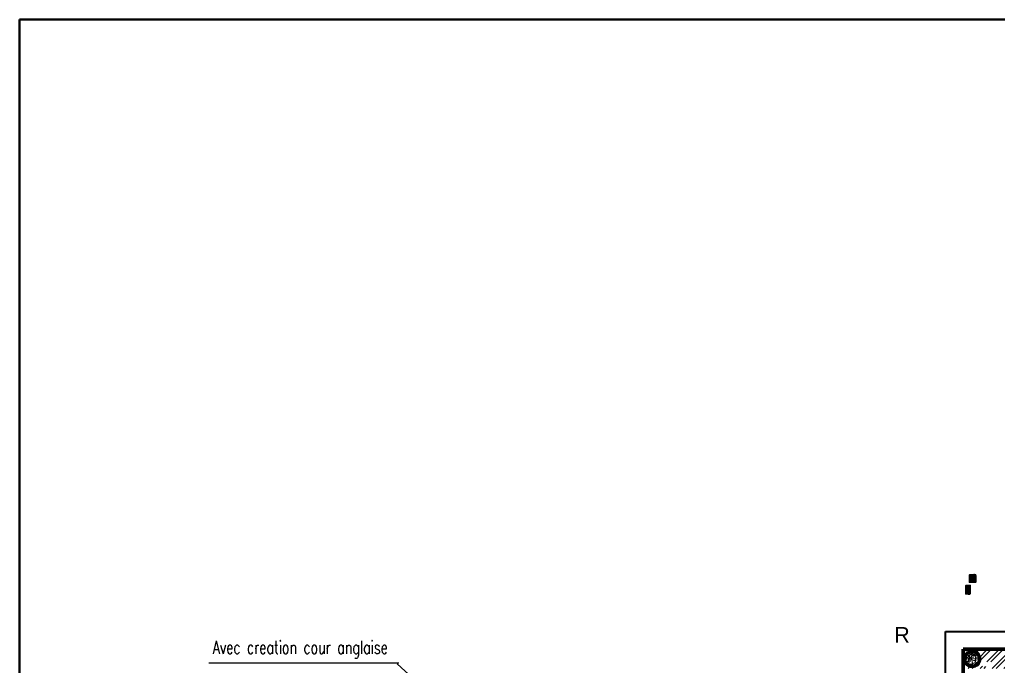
# Model space of a CAD drawing. Header units: metres. Extents: x -12536 to 12621, y -17191 to 9596.
# Drawn here: x -6160 to -5054, y -1904 to -1173 of the extents above; entities that cross this region are included whole.
import ezdxf

# ---------------------------------------------------------------- set-up
doc = ezdxf.new("R2010")
doc.units = ezdxf.units.M
doc.header["$MEASUREMENT"] = 0
for name, color, linetype, lineweight in [('B-HAC', 8, 'Continuous', 9), ('B-HACH', 8, 'Continuous', 9), ('B-TITRE POTEAUX', 7, 'Continuous', 60), ('B-VOILE-BA', 7, 'Continuous', 60)]:
    doc.layers.add(name, color=color, linetype=linetype, lineweight=lineweight)
doc.layers.add('Calque commun', color=7, linetype='Continuous')
doc.styles.add('Arial', font='arial.ttf', dxfattribs={"height": 0.128})
doc.styles.add('TEXTE100', font='romans.shx', dxfattribs={"width": 0.7, "height": 0.3})

msp = doc.modelspace()

# ---------------------------------------------------------------- hatches: boundary and pattern name
at = {"layer": 'B-HAC'}
h = msp.add_hatch(dxfattribs=at)
h.set_pattern_fill('ANSI32', color=1, angle=-90)
h.set_pattern_definition([(315, (-1140.2123, -7101.88652), (0.265165043, 0.265165043), []), (315, (-1140.2123, -7102.0633), (0.265165043, 0.265165043), [])])
h.paths.add_polyline_path([(-5072.213, -2068.577), (-5072.713, -2784.887), (-5092.713, -2784.887), (-5092.213, -2068.577)])
h.paths.add_polyline_path([(-5090.649, -1812.458), (-5085.141, -1812.533), (-5085.141, -1822.876), (-5090.649, -1822.801)])
h.paths.add_polyline_path([(-5086.74, -1800.301), (-5078.907, -1800.256), (-5078.881, -1809.528), (-5086.714, -1809.573)])
h = msp.add_hatch(dxfattribs=at)
h.set_pattern_fill('ANSI32', color=256)
h.set_pattern_definition([(45, (-67973.242, 90197.96), (-6.7351921, 6.7351921), []), (45, (-67968.751, 90197.96), (-6.7351921, 6.7351921), [])])
h.paths.add_polyline_path([(-5090.541, -1886.712), (-4431.697, -1886.788), (-4431.697, -1906.788), (-5090.541, -1906.712)])
h.paths.add_polyline_path([(-5071.379, -1904.626), (-5071.304, -1899.118), (-5060.96, -1899.118), (-5061.035, -1904.626)], flags=16)
h.paths.add_polyline_path([(-5083.536, -1900.717), (-5083.58, -1892.884), (-5074.308, -1892.858), (-5074.264, -1900.691)], flags=16)
at = {"layer": 'B-HACH', "ltscale": 0.225}
h = msp.add_hatch(dxfattribs=at)
h.set_pattern_fill('AR-CONC', color=256, scale=0.028, style=0)
h.set_pattern_definition([(50, (2851.3803, 9440.566), (5.1011707, -0.4462944), [0.5334, -5.8674]), (355, (2851.3803, 9440.566), (-0.9867991, 5.349586), [0.42672, -4.69392]), (100.451, (2851.8054, 9440.529), (4.11439, 4.9032673), [0.45332, -4.98652]), (46.1842, (2851.3803, 9441.9885), (7.5902131, -1.1771852), [0.8001, -8.8011]), (96.6356, (2852.013, 9441.8904), (6.6473186, 6.9279156), [0.67998, -7.47978]), (351.184, (2851.38, 9441.9885), (6.647329, 6.9279033), [0.64008, -7.04088]), (21, (2852.0915, 9441.633), (4.2452166, -2.8634345), [0.5334, -5.8674]), (326, (2852.0915, 9441.633), (1.7304568, 5.157263), [0.42672, -4.69392]), (71.4514, (2852.4453, 9441.3943), (5.9756617, 2.29384), [0.45332, -4.98652]), (37.5, (2851.3803, 9440.5661), (0.0864809, 2.3675411), [0, -4.637024, 0, -4.76504, 0, -4.7117]), (7.5, (2851.3803, 9440.566), (1.87095055, 2.8050561), [0, -2.716784, 0, -4.530344, 0, -1.79578]), (327.5, (2849.7944, 9440.5661), (3.79653666, -0.16040483), [0, -1.778, 0, -5.54736, 0, -7.36092]), (317.5, (2849.083, 9440.566), (4.1476171, 0.71194175), [0, -2.3114, 0, -3.684016, 0, -5.22732])])
h.paths.add_polyline_path([(-5074.807, -1895.897, 1), (-5091.607, -1895.897, 1)])

# ---------------------------------------------------------------- linework, layer by layer
at = {"color": 3, "lineweight": 40}
msp.add_lwpolyline([(-6160.5, -1173), (304, -1173), (304, -8133.5), (-6160.5, -8133.5)], close=True, dxfattribs=at)
at = {"layer": 'B-VOILE-BA', "color": 2, "lineweight": 30}
msp.add_lwpolyline([(-5113.448, -1864.941), (-4394.762, -1864.941), (-4394.901, -2804.968), (-5113.449, -2804.94)], close=True, dxfattribs=at)
at = {"layer": 'B-VOILE-BA'}
msp.add_circle((-5083.207, -1895.897), 8.4, dxfattribs=at)
for points, invisible_edges in [([(-3773.256, -2068.524), (-3773.256, -1884.815), (-5095.534, -2068.524)], 14), ([(-4435.401, -1884.985), (-5093.407, -1884.985), (-5093.407, -2068.524)], 12)]:
    msp.add_3dface(points, dxfattribs=dict(at, invisible_edges=invisible_edges))
at = {"layer": 'Calque commun', "color": 12, "linetype": 'Continuous', "lineweight": 20}
msp.add_line((-5093.315, -1974.56), (-5093.315, -1884.803), dxfattribs=at)
at = {"layer": 'Calque commun', "color": 7, "linetype": 'Continuous', "lineweight": 20}
msp.add_line((-5093.315, -1884.803), (-4863.316, -1884.803), dxfattribs=at)
at = {"layer": 'Calque commun', "color": 6, "linetype": 'Continuous', "lineweight": 5}
for p, q in [((-5946.653, -1900.335), (-5731.633, -1900.335)), ((-5609.446, -2014.53), (-5733.646, -1901.355))]:
    msp.add_line(p, q, dxfattribs=at)

# ---------------------------------------------------------------- texts
at = {"layer": 'B-TITRE POTEAUX', "style": 'Arial'}
msp.add_text('R', height=17.5, dxfattribs=at).set_placement((-5171.439, -1877.334, -34.014))
at = {"layer": 'Calque commun', "color": 6, "linetype": 'Continuous', "lineweight": 5, "style": 'TEXTE100', "width": 0.7}
msp.add_text('Avec creation cour anglaise', height=15, dxfattribs=at).set_placement((-5942.106, -1890.241, -34.014))

doc.saveas('drawing.dxf')
